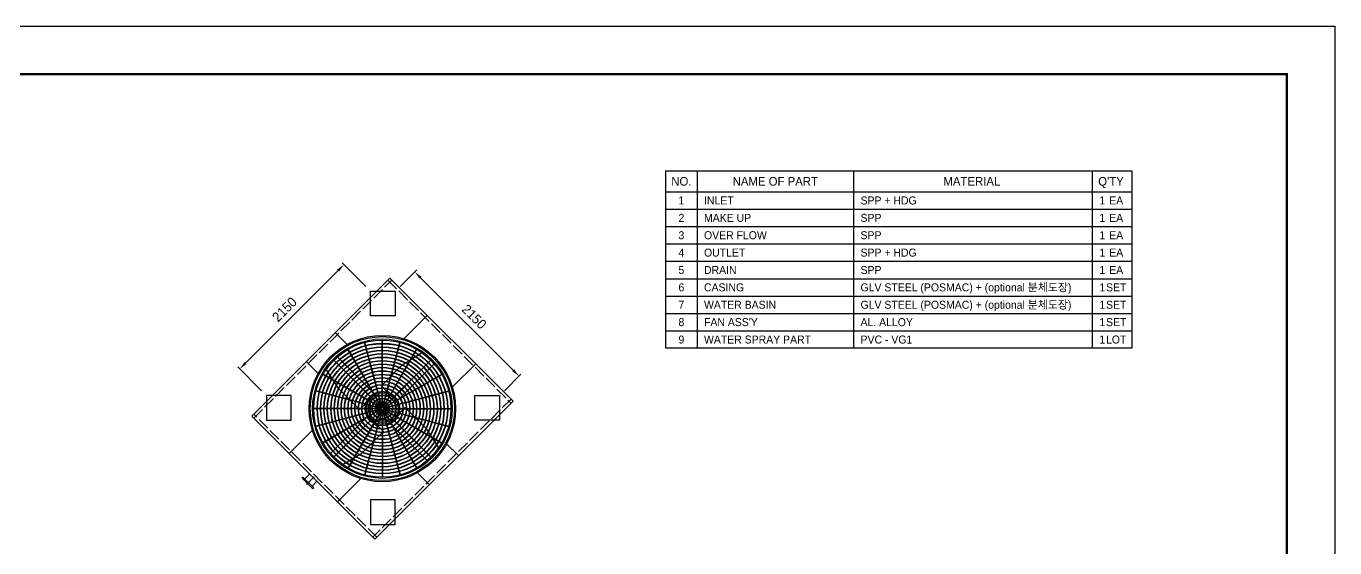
# Model space of a CAD drawing. Header units: millimetres. Extents: x 123490 to 162203, y 41590 to 62385.
# Drawn here: x 143120 to 162203, y 54774 to 62385 of the extents above; entities that cross this region are included whole.
import ezdxf
from ezdxf.enums import TextEntityAlignment as Align

# ---------------------------------------------------------------- set-up
doc = ezdxf.new("R2010")
doc.units = ezdxf.units.MM
doc.header["$LTSCALE"] = 30
doc.header["$MEASUREMENT"] = 0
doc.linetypes.add('CENTER', pattern=[2, 1.25, -0.25, 0.25, -0.25])
doc.linetypes.add('DASHED', pattern=[15, 12, -3])
doc.layers.get('0').update_dxf_attribs({"linetype": 'CONTINUOUS'})
doc.layers.get('DEFPOINTS').update_dxf_attribs({"color": 143, "linetype": 'CONTINUOUS'})
for name, color, linetype in [('center', 1, 'CENTER'), ('LINE', 7, 'CONTINUOUS'), ('냉각탑', 4, 'CONTINUOUS'), ('냉각탑_box', 1, 'CONTINUOUS'), ('냉각탑_form', 1, 'CONTINUOUS'), ('냉각탑_text', 3, 'CONTINUOUS')]:
    doc.layers.add(name, color=color, linetype=linetype)
doc.styles.get("Standard").update_dxf_attribs({"font": ''})
doc.styles.add('돋움', font='')
doc.styles.get('Standard').set_extended_font_data('Dotum')
doc.styles.get('돋움').set_extended_font_data('Dotum')
doc.dimstyles.get("Standard").update_dxf_attribs({"dimtxt": 3.5, "dimasz": 3, "dimexe": 1, "dimexo": 2.5, "dimgap": 2, "dimtad": 2, "dimdec": 0, "dimzin": 0, "dimdsep": 46, "dimtxsty": 'Standard', "dimcen": 2, "dimclrd": 256, "dimclre": 256, "dimadec": 0, "dimazin": 0, "dimtfac": 1, "dimtdec": 0, "dimtofl": 0, "dimtmove": 2, "dimatfit": 3, "dimfxl": 1, "dimtolj": 1, "dimtzin": 0, "dimarcsym": 0})

# ---------------------------------------------------------------- blocks, each defined once
blk = doc.blocks.new('냉각탑form')
at = {"layer": 'DEFPOINTS'}
blk.add_lwpolyline([(0, 297.07), (420.1, 297.07), (420.1, 0), (0, 0)], close=True, dxfattribs=at)
at = {"layer": '냉각탑_form', "const_width": 0.5}
blk.add_lwpolyline([(10, 287.07), (10, 10), (410.1, 10), (410.1, 287.07)], close=True, dxfattribs=at)
blk = doc.blocks.new('*D56')
at = {"lineweight": -2, "ltscale": 500, "transparency": 16777216}
for p, q in [((170722, 49895), (170963, 50136)), ((171019, 50022), (172370, 48672)), ((172242, 48374), (172483, 48615))]:
    blk.add_line(p, q, dxfattribs=at)
at = {"ltscale": 500, "transparency": 16777216}
for points in [[(171033, 50037), (171005, 50008), (170934, 50107)], [(172384, 48686), (172356, 48658), (172455, 48587)]]:
    blk.add_solid(points, dxfattribs=at)
at = {"layer": 'DEFPOINTS', "color": 0, "ltscale": 500, "transparency": 16777216}
for p in [(170651, 49824), (172455, 48587), (172171, 48304)]:
    blk.add_point(p, dxfattribs=at)
at = {"color": 0, "ltscale": 500, "transparency": 16777216, "insert": (171801, 49453), "char_height": 140, "attachment_point": 5, "rotation": 315}
blk.add_mtext('\\A1;2150', dxfattribs=at)
blk = doc.blocks.new('*D57')
at = {"lineweight": -2, "ltscale": 500, "transparency": 16777216}
for p, q in [((170220, 49895), (169874, 50241)), ((169817, 50128), (168467, 48777)), ((168700, 48374), (168354, 48721))]:
    blk.add_line(p, q, dxfattribs=at)
at = {"ltscale": 500, "transparency": 16777216}
for points in [[(169803, 50142), (169831, 50114), (169902, 50213)], [(168453, 48791), (168481, 48763), (168382, 48692)]]:
    blk.add_solid(points, dxfattribs=at)
at = {"layer": 'DEFPOINTS', "color": 0, "ltscale": 500, "transparency": 16777216}
for p in [(170291, 49824), (168382, 48692), (168771, 48304)]:
    blk.add_point(p, dxfattribs=at)
at = {"color": 0, "ltscale": 500, "transparency": 16777216, "insert": (169036, 49559), "char_height": 140, "attachment_point": 5, "rotation": 45}
blk.add_mtext('\\A1;2150', dxfattribs=at)
blk = doc.blocks.new('A$C1FB73ED1')
for p, q in [((1246, 1333), (677, 2318)), ((1251, 1336), (683, 2321)), ((1261, 1340), (967, 2438)), ((1267, 1342), (972, 2440)), ((1277, 1343), (1277, 2480)), ((1283, 1343), (1283, 2480)), ((1293, 1342), (1588, 2440)), ((1299, 1340), (1593, 2438)), ((1309, 1336), (1877, 2321)), ((1314, 1333), (1883, 2318)), ((1233, 1322), (429, 2126)), ((1238, 1327), (434, 2131)), ((1322, 1327), (2126, 2131)), ((1327, 1322), (2131, 2126)), ((1224, 1309), (239, 1877)), ((1227, 1314), (242, 1883)), ((1333, 1314), (2318, 1883)), ((1336, 1309), (2321, 1877)), ((1218, 1293), (120, 1588)), ((1220, 1299), (122, 1593)), ((1340, 1299), (2438, 1593)), ((1342, 1293), (2440, 1588)), ((1217, 1283), (80, 1283)), ((1217, 1277), (80, 1277)), ((1218, 1267), (120, 972)), ((1220, 1261), (122, 967)), ((1224, 1251), (239, 683)), ((1227, 1246), (242, 677)), ((1233, 1238), (429, 434)), ((1238, 1233), (434, 429)), ((1246, 1227), (677, 242)), ((1251, 1224), (683, 239)), ((1261, 1220), (967, 122)), ((1267, 1218), (972, 120)), ((1277, 1217), (1277, 80)), ((1283, 1217), (1283, 80)), ((1293, 1218), (1588, 120)), ((1299, 1220), (1593, 122)), ((1309, 1224), (1877, 239)), ((1314, 1227), (1883, 242)), ((1322, 1233), (2126, 429)), ((1327, 1238), (2131, 434)), ((1333, 1246), (2318, 677)), ((1336, 1251), (2321, 683)), ((1340, 1261), (2438, 967)), ((1342, 1267), (2440, 972)), ((1343, 1283), (2480, 1283)), ((1343, 1277), (2480, 1277))]:
    blk.add_line(p, q)
for radius in [1280, 1260, 1220, 1200]:
    blk.add_circle((1280, 1280), radius)
at = {"ltscale": 5}
for radius in [1143, 1137, 1083, 1077, 1023, 1017, 963, 957, 903, 897, 843, 837, 783, 777, 723, 717, 663, 657, 603, 597, 543, 537, 483, 477, 423, 417, 363, 357, 303, 297, 243, 237, 183, 177, 123, 117, 63, 57, 40, 21]:
    blk.add_circle((1280, 1280), radius, dxfattribs=at)
at = {"color": 7}
blk.add_circle((1280, 1280), 274, dxfattribs=at)
at = {"layer": 'LINE', "color": 7}
for p, q in [((985, 2053), (1072, 2459)), ((1368, 2478), (1368, 1567)), ((985, 2053), (985, 1550)), ((1131, 1550), (985, 1550)), ((1131, 1550), (985, 1550)), ((1131, 1567), (1369, 1567)), ((1131, 1567), (1369, 1567)), ((1131, 1567), (1131, 1549)), ((1131, 1567), (1131, 1549)), ((1131, 1549), (1230, 1549)), ((1131, 1549), (1230, 1549)), ((1330, 1549), (1369, 1549)), ((1330, 1549), (1369, 1549)), ((1369, 1567), (1369, 1549)), ((1369, 1567), (1369, 1549)), ((1549, 1429), (1549, 1330)), ((1549, 1429), (1549, 1330)), ((1567, 1429), (1549, 1429)), ((1567, 1429), (1549, 1429)), ((2111, 1575), (1550, 1575)), ((1550, 1429), (1550, 1575)), ((1550, 1429), (1550, 1575)), ((1567, 1429), (1567, 1191)), ((1567, 1429), (1567, 1191)), ((2111, 1575), (2457, 1488)), ((84, 1368), (993, 1368)), ((84, 1368), (993, 1368)), ((993, 1131), (993, 1369)), ((993, 1131), (993, 1369)), ((993, 1369), (1011, 1369)), ((993, 1369), (1011, 1369)), ((993, 1131), (993, 1369)), ((993, 1131), (993, 1369)), ((993, 1369), (1011, 1369)), ((993, 1369), (1011, 1369)), ((1011, 1330), (1011, 1369)), ((1011, 1330), (1011, 1369)), ((1011, 1330), (1011, 1369)), ((1011, 1330), (1011, 1369)), ((1011, 1131), (1011, 1230)), ((1011, 1131), (1011, 1230)), ((1011, 1131), (1011, 1230)), ((1011, 1131), (1011, 1230)), ((1549, 1230), (1549, 1191)), ((1549, 1230), (1549, 1191)), ((1567, 1191), (1549, 1191)), ((1567, 1191), (1549, 1191)), ((2476, 1192), (1567, 1192)), ((509, 985), (103, 1072)), ((509, 985), (1010, 985)), ((509, 985), (1010, 985)), ((993, 1131), (1011, 1131)), ((993, 1131), (1011, 1131)), ((993, 1131), (1011, 1131)), ((993, 1131), (1011, 1131)), ((1010, 1131), (1010, 985)), ((1010, 1131), (1010, 985)), ((1010, 1131), (1010, 985)), ((1010, 1131), (1010, 985)), ((1230, 1011), (1191, 1011)), ((1191, 993), (1191, 1011)), ((1230, 1011), (1191, 1011)), ((1191, 993), (1191, 1011)), ((1429, 993), (1191, 993)), ((1429, 993), (1191, 993)), ((1192, 82), (1192, 993)), ((1429, 1011), (1330, 1011)), ((1429, 1011), (1330, 1011)), ((1429, 993), (1429, 1011)), ((1429, 993), (1429, 1011)), ((1429, 1010), (1575, 1010)), ((1429, 1010), (1575, 1010)), ((1575, 507), (1575, 1010)), ((1575, 507), (1488, 101)), ((1167, 83), (1167, 85)), ((1393, 83), (1393, 85)), ((1513, 104), (1513, 106))]:
    blk.add_line(p, q, dxfattribs=at)
for points in [[(1272, 1594), (1269, 1588), (1272, 1581), (1280, 1581), (1284, 1588), (1280, 1594)], [(1272, 1594), (1269, 1588), (1272, 1581), (1280, 1581), (1284, 1588), (1280, 1594)], [(966, 1272), (972, 1269), (979, 1272), (979, 1280), (972, 1284), (966, 1280)], [(966, 1272), (972, 1269), (979, 1272), (979, 1280), (972, 1284), (966, 1280)], [(966, 1272), (972, 1269), (979, 1272), (979, 1280), (972, 1284), (966, 1280)], [(966, 1272), (972, 1269), (979, 1272), (979, 1280), (972, 1284), (966, 1280)], [(1594, 1288), (1588, 1291), (1581, 1288), (1581, 1280), (1588, 1276), (1594, 1280)], [(1594, 1288), (1588, 1291), (1581, 1288), (1581, 1280), (1588, 1276), (1594, 1280)], [(1288, 966), (1291, 972), (1288, 979), (1280, 979), (1276, 972), (1280, 966)], [(1288, 966), (1291, 972), (1288, 979), (1280, 979), (1276, 972), (1280, 966)]]:
    blk.add_lwpolyline(points, close=True, dxfattribs=at)
for centre, radius in [((1191, 1559), 2), ((1191, 1559), 2), ((1231, 1559), 2), ((1231, 1559), 2), ((1276, 1588), 8.5), ((1276, 1588), 8.5), ((1350, 1559), 2), ((1350, 1559), 2), ((972, 1276), 8.5), ((972, 1276), 8.5), ((972, 1276), 8.5), ((972, 1276), 8.5), ((1001, 1350), 2), ((1001, 1350), 2), ((1001, 1350), 2), ((1001, 1350), 2), ((1001, 1231), 2), ((1001, 1231), 2), ((1001, 1231), 2), ((1001, 1231), 2), ((1001, 1191), 2), ((1001, 1191), 2), ((1001, 1191), 2), ((1001, 1191), 2), ((1559, 1369), 2), ((1559, 1369), 2), ((1559, 1329), 2), ((1559, 1329), 2), ((1559, 1210), 2), ((1559, 1210), 2), ((1588, 1284), 8.5), ((1588, 1284), 8.5), ((1210, 1001), 2), ((1210, 1001), 2), ((1284, 972), 8.5), ((1284, 972), 8.5), ((1329, 1001), 2), ((1329, 1001), 2), ((1369, 1001), 2), ((1369, 1001), 2)]:
    blk.add_circle(centre, radius, dxfattribs=at)
for centre, radius, start, end in [((1280, 1483), 1000, 83.5007, 103.4595), ((1280, 1483), 998, 83.4876, 103.487), ((1079, 1280), 1000, 173.5007, 193.4595), ((1079, 1280), 998, 173.4876, 193.487), ((1481, 1280), 998, 353.4876, 13.487), ((1481, 1280), 1000, 353.5007, 13.4595), ((1280, 1077), 998, 263.4876, 283.487), ((1280, 1077), 1000, 263.5007, 283.4595)]:
    blk.add_arc(centre, radius, start, end, dxfattribs=at)
blk = doc.blocks.new('pad')
at = {"ltscale": 500}
for p, q in [((170290.9, 49823.8), (170650.9, 49823.8)), ((170290.9, 49463.8), (170290.9, 49823.8)), ((170650.9, 49823.8), (170650.9, 49463.8)), ((170650.9, 49463.8), (170290.9, 49463.8)), ((169130.6, 48303.5), (168770.6, 48303.5)), ((168770.6, 48303.5), (168770.6, 47943.5)), ((169130.6, 47943.5), (169130.6, 48303.5)), ((170290.9, 48303.5), (170650.9, 48303.5)), ((170290.9, 47943.5), (170290.9, 48303.5)), ((170650.9, 48303.5), (170650.9, 47943.5)), ((171811.2, 48303.5), (172171.2, 48303.5)), ((171811.2, 47943.5), (171811.2, 48303.5)), ((172171.2, 48303.5), (172171.2, 47943.5)), ((168770.6, 47943.5), (169130.6, 47943.5)), ((170650.9, 47943.5), (170290.9, 47943.5)), ((172171.2, 47943.5), (171811.2, 47943.5)), ((170650.9, 46783.3), (170290.9, 46783.3)), ((170290.9, 46783.3), (170290.9, 46423.3)), ((170650.9, 46423.3), (170650.9, 46783.3)), ((170290.9, 46423.3), (170650.9, 46423.3))]:
    blk.add_line(p, q, dxfattribs=at)
for p1, p2, distance, picture, middle in [((170290.9, 49823.8), (168770.6, 48303.5), -549.8, '*D57', (169035.8, 49558.6)), ((170650.9, 49823.8), (172171.2, 48303.5), 401, '*D56', (171800.7, 49453.3))]:
    dim = blk.add_aligned_dim(p1=p1, p2=p2, distance=distance, dimstyle='Standard', override={"dimscale": 40}, dxfattribs=at)
    dim.commit()
    dim.dimension.update_dxf_attribs({"geometry": picture, "text_midpoint": middle})

msp = doc.modelspace()

# ---------------------------------------------------------------- linework, layer by layer
at = {"ltscale": 500}
for p, q in [((146408.6, 56695.4), (148423.8, 58710.6)), ((148423.8, 58710.6), (150219.9, 56914.6)), ((148627.2, 57825), (148968.3, 58166.1)), ((147802.3, 57741.1), (147628.3, 57915.1)), ((147378, 57316.9), (147204.1, 57490.9)), ((149334.3, 57117.9), (149675.4, 57459)), ((150219.9, 56914.6), (148204.6, 54899.3)), ((148204.6, 54899.3), (146408.6, 56695.4)), ((147294.2, 56492), (146953, 56150.9)), ((149250.4, 56293), (149424.4, 56119.1)), ((148001.3, 55784.9), (147660.1, 55443.8)), ((148826.1, 55868.8), (149000.1, 55694.8))]:
    msp.add_line(p, q, dxfattribs=at)
at = {"color": 5, "linetype": 'DASHED', "lineweight": 9, "ltscale": 0.5}
for p, q in [((146438.3, 56665.7), (148453.5, 58680.9)), ((148394.1, 58680.9), (150190.2, 56884.9)), ((150190.2, 56944.3), (148174.9, 54929)), ((148234.3, 54929), (146438.3, 56725.1))]:
    msp.add_line(p, q, dxfattribs=at)
at = {"color": 3}
for p, q in [((147142.5, 55791.7), (147156.7, 55805.8)), ((147182.9, 55779.7), (147253.6, 55850.4)), ((147359.6, 55744.3), (147288.9, 55673.6))]:
    msp.add_line(p, q, dxfattribs=at)
msp.add_lwpolyline([(147156.7, 55805.8), (147315.4, 55647.1), (147301.3, 55632.9), (147142.5, 55791.7)], dxfattribs=at)
at = {"layer": 'center', "linetype": 'CENTER', "ltscale": 50}
msp.add_line((147207.6, 55698.3), (147320.7, 55811.5), dxfattribs=at)
at = {"layer": '냉각탑_box'}
for p, q in [((152902.9, 60273.4), (152902.9, 57686.4)), ((155185.5, 60273.4), (155185.5, 57686.4)), ((158664.8, 60273.4), (158664.8, 57686.4)), ((152446.4, 59969), (159243.5, 59969)), ((152446.4, 59715.4), (159243.5, 59715.4)), ((152446.4, 59461.8), (159243.5, 59461.8)), ((152446.4, 59208.2), (159243.5, 59208.2)), ((152446.4, 58954.5), (159243.5, 58954.5)), ((152446.4, 58700.9), (159243.5, 58700.9)), ((152446.4, 58447.3), (159243.5, 58447.3)), ((152446.4, 58193.7), (159243.5, 58193.7)), ((152446.4, 57940.1), (159243.5, 57940.1))]:
    msp.add_line(p, q, dxfattribs=at)
msp.add_lwpolyline([(152446.4, 57686.4), (152446.4, 60273.4), (159243.5, 60273.4), (159243.5, 57686.4)], close=True, dxfattribs=at)

# ---------------------------------------------------------------- block references
msp.add_blockref('pad', (-22147.9, 8692.8))
at = {"layer": '냉각탑', "xscale": 0.8335937488459727, "yscale": 0.8335937488459727, "zscale": 0.8335937488459727, "rotation": 224.9999999999999}
msp.add_blockref('A$C1FB73ED1', (148314.2, 58313.9), dxfattribs=at)
at = {"layer": '냉각탑_form', "xscale": 70, "yscale": 70, "zscale": 70}
msp.add_blockref('냉각탑form', (132795.9, 41590.2), dxfattribs=at)

# ---------------------------------------------------------------- texts
at = {"layer": '냉각탑_text', "style": '돋움'}
for s, height, p in [('NO.', 126.81, (152674.7, 60121.2)), ('NAME OF PART', 126.812, (154044.2, 60121.2)), ('MATERIAL', 126.81, (156910.2, 60121.2)), ("Q'TY", 126.81, (158939.1, 60121.2)), ('1', 116.7, (152674.7, 59842.2)), ('1', 116.7, (158812.3, 59842.2)), ('EA', 116.67, (159015.2, 59842.2)), ('2', 116.7, (152674.7, 59588.6)), ('1', 116.7, (158812.3, 59588.6)), ('EA', 116.67, (159015.2, 59588.6)), ('3', 116.7, (152674.7, 59335)), ('1', 116.7, (158812.3, 59335)), ('EA', 116.67, (159015.2, 59335)), ('4', 116.7, (152674.7, 59081.4)), ('1', 116.7, (158812.3, 59081.4)), ('EA', 116.67, (159015.2, 59081.4)), ('5', 116.7, (152674.7, 58827.7)), ('1', 116.7, (158812.3, 58827.7)), ('EA', 116.67, (159015.2, 58827.7)), ('6', 116.7, (152674.7, 58574.1)), ('1', 116.7, (158812.3, 58574.1)), ('SET', 116.67, (159015.2, 58574.1)), ('7', 116.7, (152674.7, 58320.5)), ('1', 116.7, (158812.3, 58320.5)), ('SET', 116.67, (159015.2, 58320.5)), ('8', 116.7, (152674.7, 58066.9)), ('1', 116.7, (158812.3, 58066.9)), ('SET', 116.67, (159015.2, 58066.9)), ('9', 116.7, (152674.7, 57813.2)), ('1', 116.7, (158812.3, 57813.2)), ('LOT', 116.67, (159015.2, 57813.2))]:
    msp.add_text(s, height=height, dxfattribs=at).set_placement(p, align=Align.MIDDLE_CENTER)
for s, height, p in [('INLET ', 116.67, (153004.4, 59842.2)), ('SPP + HDG', 116.67, (155287, 59842.2)), ('MAKE UP', 116.67, (153004.4, 59588.6)), ('SPP', 116.67, (155287, 59588.6)), ('OVER FLOW', 116.67, (153004.4, 59335)), ('SPP', 116.67, (155287, 59335)), ('OUTLET ', 116.67, (153004.4, 59081.4)), ('SPP + HDG', 116.67, (155287, 59081.4)), ('DRAIN', 116.67, (153004.4, 58827.7)), ('SPP', 116.67, (155287, 58827.7)), ('CASING', 116.67, (153004.4, 58574.1)), ('GLV STEEL (POSMAC) + (optional 분체도장)', 116.667, (155287, 58574.1)), ('GLV STEEL (POSMAC) + (optional 분체도장)', 116.667, (155287, 58320.5)), ('WATER BASIN', 116.667, (153004.4, 58320.5)), ("FAN ASS'Y", 116.67, (153004.4, 58066.9)), ('AL. ALLOY', 116.67, (155287, 58066.9)), ('WATER SPRAY PART', 116.667, (153004.4, 57813.2)), ('PVC - VG1', 116.67, (155287, 57813.2))]:
    msp.add_text(s, height=height, dxfattribs=at).set_placement(p, align=Align.MIDDLE_LEFT)

doc.saveas('drawing.dxf')
